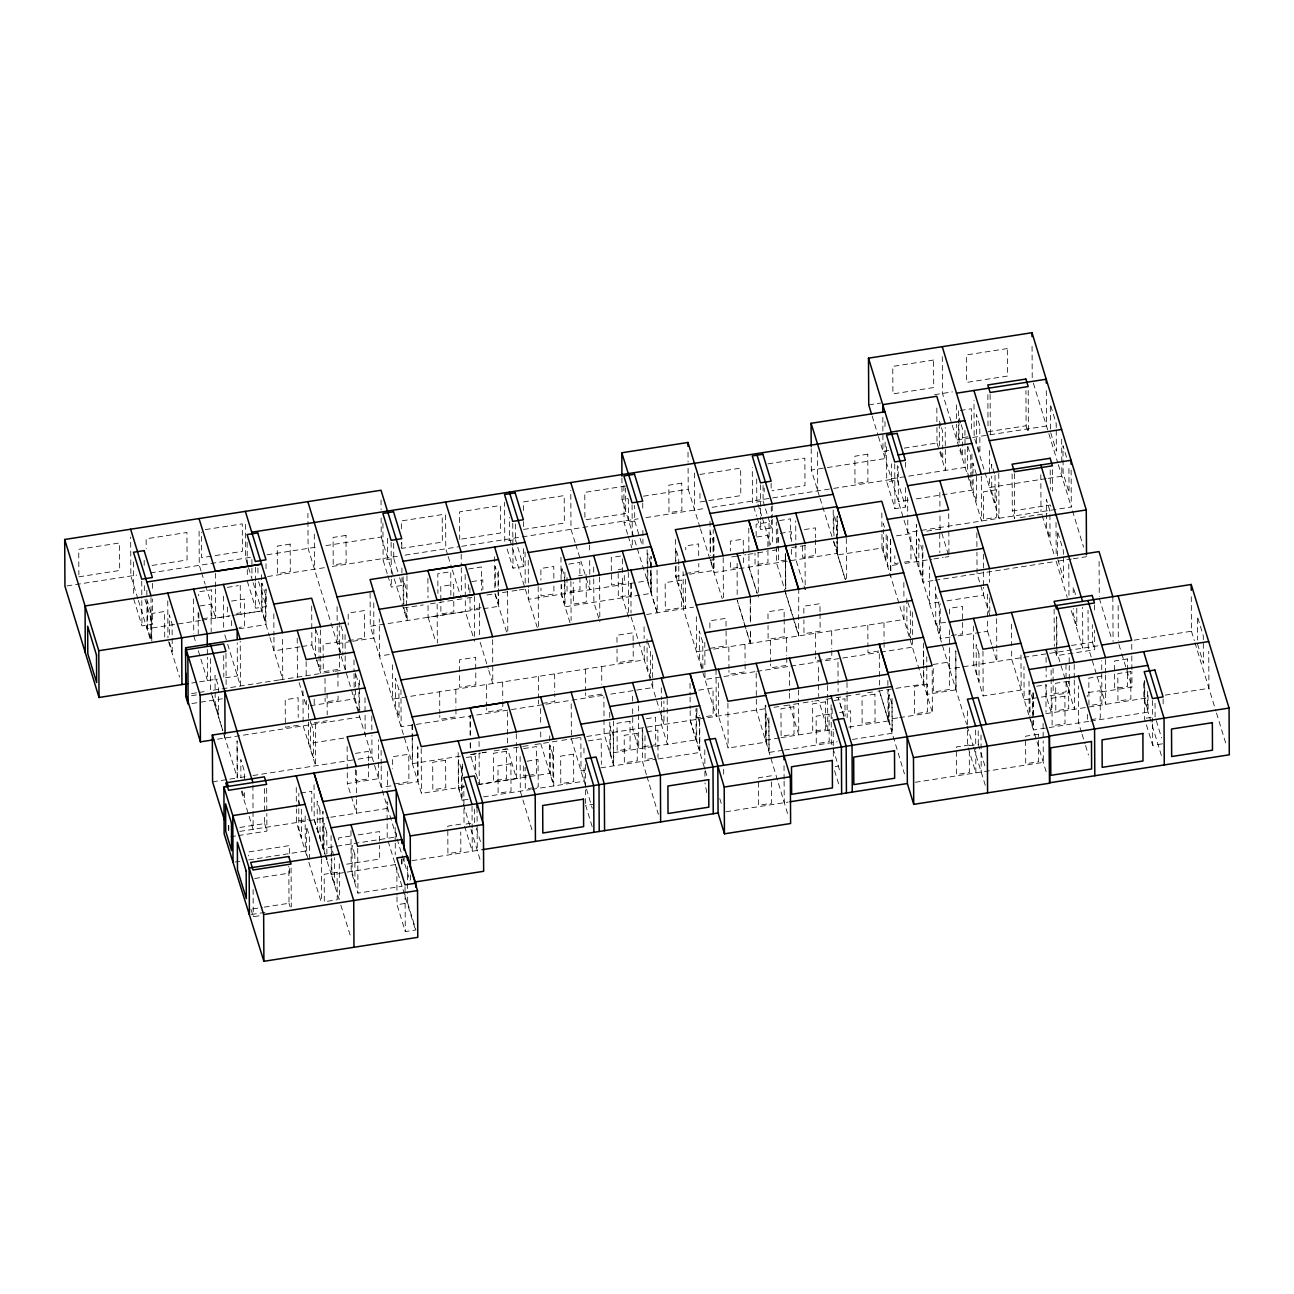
<?xml version="1.0" encoding="UTF-8"?>
<svg xmlns="http://www.w3.org/2000/svg" width="1294" height="1294" viewBox="0 0 1294 1294"><rect width="100%" height="100%" fill="white"/><g stroke="black" fill="none" stroke-linecap="round" stroke-linejoin="round"><path stroke-width="0.75" stroke-dasharray="5 3.75" d="M868.743 404.909L880.696 403.049M934.511 394.67L952.449 391.888M960.326 410.489L971.406 408.758L971.535 432.342M205.342 529.602L242.269 523.86L242.415 551.357L201.605 557.714L201.476 532.174M625.584 486.026L584.775 492.383L584.92 519.881L625.73 513.524L625.6 487.984M699.844 474.461L740.669 468.104L740.799 495.618L699.989 501.975L699.941 490.183M767.94 463.867L804.852 458.125L804.997 485.622L771.968 490.766M988.034 431.727L1026.11 425.791L1025.932 390.739M967.863 436.838L958.628 438.278L958.563 424.529M888.784 450.522L882.993 451.428L882.815 416.361M904.215 448.128L937.018 443.017L936.937 427.424M970.694 437.776L956.735 439.944L956.654 424.367M972.684 437.469L1046.474 425.985L1046.28 387.019M78.869 576.817L119.679 570.476L119.533 542.962L78.724 549.319L78.869 574.859M152.11 565.429L187.08 559.978L186.934 532.481L146.125 538.822L146.19 548.656M66.948 585.923L136.727 575.07M150.411 572.935L251.457 557.213M267.082 554.77L317.984 546.844M325.894 545.615L381.245 537.01L381.132 517.519M657.045 569.942L657.255 612.806L622.042 499.516L627.881 498.611M643.458 496.184L688.214 489.229L688.068 463.899M819.523 496.686L811.322 470.062L825.297 467.878M827.303 467.571L885.177 458.561L885.096 441.028M461.651 539.064L500.519 533.015L500.374 505.517L459.564 511.874L459.71 539.372M523.536 529.44L564.346 523.083L564.2 495.586L523.391 501.926L523.439 511.761M891.388 478.829L965.13 467.344L965.017 447.87M267.615 576.526L324.357 567.694M332.267 566.448L397.323 556.323M405.071 555.126L459.742 546.618M461.732 546.311L638.152 518.845M645.949 517.632L704.308 508.542M712.088 507.329L831.686 488.711M833.676 488.404L891.566 479.395L891.485 463.818M387.229 573.646L383.121 560.189L393.764 558.539L393.667 541.005M515.336 524.021L515.416 539.598L504.757 541.264L504.563 502.298M627.606 534.212L624.08 522.695L634.723 521.029L634.642 505.453M763.039 485.46L763.12 501.037L752.477 502.703L752.283 467.635M905.509 487.563L905.606 507.054L894.963 508.704L886.714 481.805L897.373 480.155L897.292 464.562M227.323 587.379L238.403 585.648M199.955 605.98L211.035 604.266L211.181 631.763M231.513 601.079L244.437 599.057L244.582 626.555L239.05 627.428M908.339 500.099L898.376 501.651L898.198 466.584M916.314 498.869L972.117 490.183L971.907 451.218M1046.231 478.634L989.554 487.466L989.506 475.771M1048.189 478.327L1061.873 476.208L1061.808 464.514M468.46 568.972L481.384 566.966L481.514 590.533M779.506 520.56L790.585 518.829L790.715 542.412M133.719 599.009L141.968 625.908L152.611 624.258L152.482 598.928M247.348 581.329L255.581 608.229L266.224 606.579L266.143 589.045M387.828 575.571L391.354 587.088L401.997 585.438L401.965 577.642M507.119 548.947L513.006 568.163L523.649 566.497L523.552 547.022M757.184 518.069L760.71 529.602L771.37 527.936L771.321 520.156M202.543 618.758L211.779 617.319L211.634 589.821L198.71 591.827L198.726 595.758M236.705 613.437L240.393 612.871L240.247 585.357M200.457 620.457L147.047 628.771L146.837 589.805M201.977 620.214L230.122 615.831M232.095 615.523L261.776 610.914L261.582 573.905M568.762 564.119L579.841 562.405L579.987 589.902L567.063 591.908L566.982 576.202M620.505 556.064L611.269 557.504L611.415 585.017L624.339 582.996L624.29 575.134M756.764 537.01L767.843 535.295L767.989 562.793L755.065 564.799L755 553.023M780.298 533.354L791.378 531.624L791.427 541.442M804.367 529.602L815.446 527.871L815.495 537.706M471.728 581.621L482.808 579.89L482.856 589.724M578.758 575.717L582.446 575.151M618.176 569.586L621.864 569.02M239.067 628.803L265.966 624.614L265.788 589.546M1014.383 473.685L1014.625 518.49L1012.312 510.968L1050.388 505.032L1051.537 508.801M403.275 608.018L423.187 604.929M430.417 603.797L455.051 599.963M457.041 599.656L465.419 598.346M466.988 598.103L475.399 596.793M486.9 594.997L495.343 593.687M502.46 592.587L510.062 591.407M511.955 591.099L517.276 590.274M519.266 589.967L525.251 589.029M710.244 560.237L714.207 559.623M731.628 556.905L735.51 556.307M736.06 556.226L745.991 554.673M747.964 554.366L755.906 553.136M757.896 552.813L766.614 551.47M772.437 550.565L776.368 549.95M791.653 547.572L807.812 545.049M1071.109 470.013L1071.303 507.022L907.822 532.481L907.757 518.845M896.483 535.845L910.83 533.597L910.976 561.111L900.203 562.777M926.763 531.122L939.687 529.117L939.816 552.684M1020.335 517.6L1035.556 515.222M1037.464 514.931L1046.975 513.459M685.869 573.42L698.792 571.414L698.76 563.553M685.383 579.178L685.545 608.39L675.565 576.396L687.518 574.536M689.524 574.229L713.447 570.508L713.22 529.602M481.109 607.679L470.029 609.409L469.965 597.618M737.871 567.484L730.479 568.632L730.431 558.814M785.976 559.995L778.6 561.143L778.454 533.629M464.336 786.703L421.456 793.384L370.278 626.312L498.708 606.32L498.643 592.684M837.008 516.387L837.202 553.395L714.078 572.563L713.9 537.495M881.942 534.373L882.007 548.009L837.671 554.9L837.477 515.95M299.933 646.838L274.021 650.866L273.94 637.23M301.923 646.515L311.886 644.962L311.822 631.326M339.287 641.695L323.128 644.218L323.193 657.967M348.329 640.595L364.487 638.088L364.342 610.574L348.183 613.097L348.248 624.873M350.787 641.581L337.281 643.684L337.2 626.15M352.68 641.29L373.95 637.991M898.408 563.068L894.817 563.618L894.785 555.757M897.34 564.605L887.555 566.125L887.506 532.999M905.056 563.408L931.906 559.218M933.799 558.927L943.261 557.455M945.17 557.164L948.955 556.566M191.755 683.038L197.642 682.132M199.616 681.825L217.441 679.043M225.431 677.797L237.4 675.937L237.223 642.827M389.3 654.505L379.385 656.058L379.288 619.017M646.547 614.472L693.519 607.161M191.577 693.6L197.27 692.711M199.163 692.419L206.749 691.239M278.906 679.997L210.55 690.64L210.372 657.53M279.65 679.884L323.322 673.09M324.551 672.896L333.965 671.44M335.292 671.23L341.487 670.26M191.528 695.703L197.238 694.813M932.974 580.585L923.026 582.122L922.832 545.114M934.964 580.278L1056.227 561.402L1067.243 597.375M1058.12 561.111L1071.367 559.04M1073.26 558.749L1086.523 556.679M191.933 703.532L222.39 698.792M939.234 602.034L929.593 603.538L929.399 566.513M946.949 600.837L983.618 595.127L983.569 587.33M310.366 705.715L354.2 698.889L354.168 693.05M710.002 648.326L726.16 645.803L726.063 628.124M945.736 622.252L935.788 623.789L935.594 586.78M298.267 725.238L285.343 727.26L285.198 699.747L298.121 697.741L298.218 717.394M314.329 722.748L327.253 720.726M217.473 739.197L359.764 717.054M951.462 635.532L962.542 633.801L962.412 606.304L949.472 608.309L949.505 614.197M950.184 637.101L940.334 638.638L940.156 603.57M958.061 635.872L987.581 631.278L987.516 619.6M542.235 703.418L554.803 701.461L554.754 693.6M601.839 694.134L585.681 696.641L585.664 692.727M878.739 651.028L867.967 652.71L867.951 648.779M602.81 695.363L401.14 726.759L400.946 689.734M610.784 694.118L652.726 687.599L652.532 652.532M754.871 671.699L704.987 679.463L704.923 669.71M756.861 671.376L788.79 666.41M790.78 666.103L878.594 652.435M880.583 652.127L912.513 647.146L912.464 637.408M343.751 738.081L308.668 743.532L308.554 722.101M698.647 690.171L713.01 687.939L713.156 715.436L702.383 717.119M355.478 753.383L368.402 751.377L368.45 761.196M933.184 664.485L949.343 661.978L949.489 689.476L933.33 691.999L933.217 668.416M1071.464 645.463L1092.411 642.212L1092.314 624.678M212.572 781.819L235.314 778.276M245.148 776.74L237.223 777.985L237.028 740.961M252.977 775.527L356.141 759.465M358.115 759.157L371.993 757.006L371.879 735.574M1097.943 645.803L949.602 668.885L949.489 647.453M1134.142 640.158L1191.45 631.246L1191.256 594.221M646.337 718.704L655.573 717.28L655.718 744.778L650.17 745.635M1054.901 650.009L1056.632 655.654L1094.708 649.734L1094.611 630.243M700.588 717.394L696.997 717.96L696.948 708.125M470.353 754.677L480.139 753.124M482.112 752.817L486.026 752.202M503.657 749.436L507.572 748.822L516.516 778.584L479.298 784.439L470.337 754.612L480.317 753.059M460.357 756.165L412.333 763.638L412.204 738.324M482.322 752.752L486.318 752.121M494.292 750.876L500.293 749.954M502.282 749.647L506.277 749.016M513.427 747.9L522.258 746.525M523.197 746.379L528.243 745.603M534.923 744.568L559.914 740.669M561.822 740.378L574.164 738.453M575.232 738.292L580.149 737.515M586.78 736.496L766.161 708.562M773.958 707.349L782.126 706.087M783.727 705.828L792.106 704.534M793.465 704.308L802.086 702.982M803.186 702.804L812.891 701.283M814.832 700.992L818.714 700.377L827.788 730.366L827.626 699.197M826.025 699.245L834.015 698M836.005 697.692L844.06 696.447M845.985 696.14L853.959 694.894M855.852 694.603L859.944 693.972M867.643 692.775L875.52 691.546M877.914 691.174L893.879 688.683M895.869 688.376L923.803 684.025L923.722 666.491M466.196 757.508L475.416 756.084L475.513 773.763M523.585 748.579L536.509 746.573L536.654 774.071L529.262 775.219M833.886 700.523L844.966 698.792L845.063 716.472M588.285 740.896L601.209 738.89L601.354 764.431M646.79 731.789L657.87 730.075L658.015 757.572M356.465 799.579L356.529 813.214L347.326 783.566L378.641 778.681L378.43 739.731M955.926 689.848L955.797 650.882L956.023 689.831L926.844 694.377L926.763 655.395M300.661 793.012L311.741 791.297L311.854 814.864M526.981 761.212L538.061 759.481L538.207 786.978L525.283 789L525.17 767.391M839.563 712.557L850.643 710.827L850.74 728.506M394.557 783.954L408.92 781.705L408.775 754.208L392.616 756.731L392.68 768.507M390.95 785.879L381.309 787.383L381.196 765.951M398.617 784.698L417.962 781.673L417.784 746.622L417.865 781.689M648.326 745.926L642.778 746.784L642.681 727.147M1036.64 686.241L1045.876 684.801L1046.021 712.298M1101.744 676.099L1088.82 678.105L1088.966 705.618L1101.89 703.596L1101.695 660.652M653.017 746.573L609.943 753.27L609.781 722.101M654.974 746.266L696.123 739.861L695.962 708.691M973.541 626.167L973.751 665.132L983.181 695.946L1021.16 690.042L1020.966 654.974M527.418 775.51L523.73 776.077L523.666 764.301M897.696 717.895L888.056 719.399L887.91 690.187M899.621 717.604L932.392 712.509L932.165 667.688M478.262 784.536L549.885 773.391L549.691 734.426M779.295 737.92L765.401 740.087L765.207 705.02M781.107 737.645L833.627 729.46M848.799 727.099L888.525 720.92L888.363 689.751M652.483 758.43L645.091 759.578L644.946 732.081M584.985 770.318L581.022 770.933L580.86 737.823M600.837 767.843L656.284 759.222M658.274 758.915L699.86 752.429L699.666 715.42M718.316 682.86L718.493 715.986L728.134 748.029L766.016 742.141L765.822 705.117M1101.857 691.821L1131.975 687.146L1131.894 671.554M239.859 827.448L264.607 823.582L264.558 813.845M298.946 820.8L308.182 819.377M239.778 831.395L328.692 817.549M330.682 817.242L387.731 808.362L387.699 802.523M468.121 799.271L462.136 800.21L461.942 763.185M483.471 796.878L530.281 789.599M531.834 789.356L584.128 781.22L584.047 765.627M783.016 750.261L769.105 752.412L768.927 717.361M784.665 750.002L837.202 741.818M852.52 739.44L892.229 733.261L892.035 696.237M230.736 836.749L236.446 835.859M238.355 835.552L266.904 831.12L266.823 813.586M1045.795 713.706L1149.379 697.579M1165.263 695.121L1208.936 688.311L1208.742 651.303M1091.052 719.642L1100.288 718.202L1100.143 690.705L1087.219 692.711L1087.235 696.641M350.383 836.086L338.721 837.897L338.737 841.828M358.163 834.873L379.53 831.557L379.595 843.332M1088.772 721.373L1033.388 729.994L1033.34 720.257M1090.535 721.098L1148.101 712.137L1148.004 692.662M460.696 824.149L447.773 826.154L447.918 853.652L460.842 851.646L460.745 831.993M771.402 775.785L758.478 777.791L758.624 805.289L771.548 803.283L771.418 779.716M969.238 744.988L956.315 746.994L956.46 774.491L969.384 772.486L969.287 752.849M592.151 826.543L585.681 805.402L592.765 804.302M835.164 766.582L838.706 766.016M969.416 745.684L978.28 744.293L978.199 728.716M1146.225 718.154L1155.105 716.779L1155.024 701.186M234.99 862.047L240.846 861.125M248.674 859.912L305.335 851.096L305.141 814.088M254.627 878.513L289.613 873.078L289.581 867.19M346.646 864.198L379.676 859.054L379.611 845.306M412.026 860.623L482.921 849.592M725.853 811.775L788.111 802.086M915.327 782.272L1043.304 762.36L1043.19 740.928M1144.252 681.42L1144.446 718.429L1152.695 745.328L1163.338 743.678M395.382 864.586L331.28 874.55L331.199 858.973M252.848 908.889L262.358 907.418M264.267 907.126L289.015 903.261L288.821 866.252M350.981 830.554L351.192 871.46L357.953 893.135L402.078 886.261M251.359 914.502L267.017 912.06M250.939 909.197L253.236 916.718L260.854 915.537M407.691 903.05L415.924 929.949L405.281 931.615L397.032 904.716L407.691 903.05L407.642 895.27M205.73 586.053L215.726 618.079L229.151 615.993M236.834 614.796L261.776 610.93M428.023 605.56L428.104 617.319L465.355 611.512L474.623 641.226M820.056 498.416L832.98 539.841M833.368 541.07L845.354 579.55M757.993 504.239L761.6 515.821M762.215 517.746L770.642 544.774M748.983 567.128L757.152 593.331L748.983 567.128L748.919 555.433M688.214 489.229L700.005 527.434M700.475 528.955L722.246 598.75M575.118 542.526L570.994 529.295L570.783 490.329M575.701 544.402L589.854 589.74L589.789 580.003M570.023 622.673L561.159 594.205L561.095 584.467M537.253 627.525L509.593 538.854L509.496 517.422M447.595 554.576L445.783 548.785L445.589 511.777M448.193 556.501L451.8 568.082M452.399 570.023L460.826 597.035M428.088 617.254L435.641 641.452M381.245 537.01L407.189 620.57L407.125 608.876M394.799 862.71L387.213 838.35L387.019 801.342M395.285 864.586L415.423 929.771M311.886 644.962L316.043 658.274M316.642 660.183L320.783 673.478L320.556 628.674M303.168 725.853L315.607 765.773L315.38 720.968M314.054 784.746L314.216 819.814L340.241 903.261M340.84 905.169L351.062 937.972M306.662 855.35L296.439 822.58L296.375 808.944M308.845 862.338L321.705 903.552M201.023 570.977L199.26 565.332L199.066 528.324M201.621 572.87L205.148 584.176M168.56 641.727L179.607 677.118M837.202 553.395L845.338 579.599M314.232 819.798L323.096 848.33L396.465 836.911L396.449 833.012M241.347 791.297L253.139 829.308L252.896 784.504M657.255 612.806L651.254 593.348L651.076 569.975L651.254 593.348L565.057 606.757L564.88 571.689M628.544 617.27L622.527 597.812L622.414 574.439M1197.516 643.959L1203.42 663.224L1203.307 641.614M1191.45 631.246L1194.362 640.756M1194.944 642.649L1215.923 711.118M1216.489 713.01L1225.806 743.403M1156.27 720.612L1161.575 737.904M1161.381 755.502L1143.896 698.437L1143.815 680.903M1066.531 457.283L1062.989 445.718L1063.134 473.232L1069.038 492.496L1068.893 464.983M1118.906 644.477L1121.186 651.901M1121.752 653.745L1131.975 687.146M1033.372 383.186L1048.253 431.775M1048.852 433.7L1057.716 462.686M1058.314 464.611L1071.303 507.022M1072.483 510.839L1083.596 547.136M1099.285 598.346L1111.934 639.673M1026.11 425.791L1027.84 431.436M1092.411 642.212L1094.708 649.734M1075.524 594.561L1073.195 586.942L1073.244 594.803M1042.188 515.562L1054.464 555.676M1071.286 610.574L1082.803 648.148L1082.577 607.242M1081.509 732.372L1078.63 722.958L1078.436 685.933M1082.091 734.264L1084.987 743.694M1085.553 745.57L1088.448 755M994.439 473.539L991.625 464.32L991.641 468.25M960.649 422.863L958.951 417.331L959.08 442.872M961.216 424.707L962.332 428.379L962.429 446.058M967.912 446.559L970.726 455.779L970.84 477.389M976.404 474.316L973.023 463.252L973.072 473.086M960.229 448.517L962.477 455.892L962.445 448.031M969.174 477.745L967.491 472.229L967.346 444.715M969.74 479.589L970.872 483.277L970.856 479.346M940.932 425.92L939.25 420.404L939.379 445.945M941.498 427.764L942.63 431.452L942.728 449.131M1030.639 719.658L1032.871 726.969L1032.725 699.456L1029.927 690.333L1030.073 715.873M1028.73 714.773L1011.714 659.212L1011.649 647.534M1029.312 716.682L1046.781 773.715M940.512 451.59L942.776 458.949L942.728 451.105M937.018 443.017L939.266 450.328M939.816 452.156L945.413 470.418L945.186 427.554M989.829 615.378L977.051 573.727L976.954 552.295M987.581 631.278L991.641 644.509M992.207 646.402L996.849 661.525L996.784 649.847M948.405 554.754L940.042 527.467L939.962 513.815M935.756 594.156L939.266 605.576L939.395 633.073L935.902 621.654M897.373 480.155L905.606 507.054M978.28 744.293L985.349 767.358M872.172 416.07L877.866 434.687M878.432 436.547L966.569 724.268M967.152 726.144L973.007 745.279M973.589 747.172L985.268 785.28M968.219 747.867L975.87 772.858L975.757 751.426M907.967 602.47L910.297 610.072L910.442 637.586L906.948 626.167L906.803 598.653M884.449 527.159L883.333 523.52L883.349 527.451M882.007 548.009L932.392 712.509M833.999 541.814L836.797 550.953L836.749 541.135M763.12 501.037L764.883 506.811M765.482 508.736L771.37 527.936M798.899 635.855L776.481 562.841L776.271 521.935M785.458 592.846L798.641 635.904L798.754 589.093M753.658 506.536L756.602 516.144M834.565 770.69L839.272 786.056M789.583 704.923L798.77 734.895L798.608 703.726M710.422 559.477L713.22 568.6L713.075 541.102L710.277 531.963L710.406 555.547M756.181 673.074L756.375 710.082L787.706 814.055M634.723 521.029L639.446 536.395M640.029 538.32L642.374 546.003M719.771 798.624L721.534 804.399M628.205 536.137L631.731 547.669M706.767 792.607L704.971 782.935M648.181 642.908L650.51 650.51L650.656 678.024L647.162 666.604L647.016 639.107M631.068 616.882L659.309 709.096M659.891 711.021L664.016 724.462L663.887 701.089M598.75 618.192L593.865 602.276L593.736 578.903M515.416 539.598L517.179 545.372M517.762 547.281L523.649 566.497M495.343 593.995L498.141 603.117L497.996 575.62L495.214 566.481L495.327 588.091M494.874 593.768L506.682 632.345M540.779 743.646L553.735 785.943L553.508 743.079M480.171 642.325L488.194 668.529M488.76 670.405L492.788 683.507L492.642 638.686M393.764 558.539L399.053 575.83M399.652 577.755L401.997 585.438M476.451 828.451L480.559 841.893M403.825 608.229L406.623 617.367L406.575 607.549M458.173 752.574L458.367 787.642L480.155 859.944M464.611 826.268L472.261 851.242L472.148 829.81M340.985 625.892L342.732 631.601L342.861 655.185M355.947 674.756L358.875 684.283L358.907 690.171M339.384 647.696L341.713 655.298M359.02 711.781L355.51 700.361L355.462 688.57M396.514 837.024L308.101 548.397L307.907 513.33M397.096 838.933L409.923 880.793M316.027 630.081L318.939 639.608L319.084 667.106L316.755 659.487M299.108 682.601L306.371 706.33L306.338 700.491M311.094 723.055L313.326 730.35L313.471 757.863L310.673 748.725L310.528 721.227M258.574 581.588L266.224 606.579M252.54 580.763L245.601 558.118L245.407 521.11M253.123 582.64L269.443 635.952M269.961 637.618L282.755 679.399L282.529 636.551M333.965 855.884L331.717 848.573L331.862 876.087L334.661 885.209L334.515 857.712M298.655 800.873L301.437 810.012L301.583 837.509L298.785 828.386L298.817 793.303M308.376 859.669L306.694 854.186L306.549 826.688L309.347 835.811L309.476 859.394M224.832 634.917L227.162 642.536M227.679 644.25L240.474 685.982L240.231 641.177M264.607 823.582L266.904 831.12M289.015 903.261L290.163 907.029M242.124 790.877L244.453 798.479L244.404 790.634M193.76 635.855L196.041 643.312M198.322 650.769L207.477 680.595L207.347 657.223M225.059 738.017L223.312 732.323L237.32 777.969L237.125 740.944M169.433 642.39L172.231 651.529L172.086 624.015L169.288 614.893L169.401 636.502M144.96 599.284L152.611 624.258M137.86 598.766L130.872 575.976L130.662 537.01M138.377 600.481L151.236 642.471M888.525 720.92L879.451 690.931L904.441 773.861M690.171 710.649L690.22 720.386L696.123 739.861M839.45 769.801L831.314 742.74L831.104 703.774M690.22 720.386L707.818 778.923M646.402 774.621L642.422 761.373L642.245 728.263M646.968 776.513L658.355 814.363M571.382 738.89L592.264 808.281M531.931 829.81L520.301 791.152L520.107 754.127M1203.307 639.64L1203.274 635.71L1197.387 616.445L1197.5 640.029M1163.112 698.873L1163.144 706.653M1152.453 700.523L1152.566 721.955M1152.582 723.896L1152.695 745.328M1147.487 691.433L1147.584 709.112L1144.786 699.973L1144.689 680.337M1131.749 644.283L1131.813 654.02M1131.813 655.977L1131.894 669.613M1118.145 605.608L1118.339 640.676M1112.84 596.68L1113.083 641.484M1105.464 659.584L1105.545 673.22M1105.545 675.161L1105.707 704.389L1088.222 647.307L1088.028 610.299M1099.091 561.337L1099.269 596.405M1094.481 604.929L1094.498 610.768M1087.332 714.32L1087.364 720.208M1076.754 608.18L1076.834 625.859L1073.341 614.44L1073.308 608.552M1074.198 664.453L1074.263 678.088M1074.279 680.029L1074.424 709.258L1056.955 652.176L1056.761 617.109M1068.779 564.103L1068.957 597.213M1069.184 657.676L1069.216 663.515M1069.232 665.472L1069.297 679.107M1069.313 681.048L1069.378 692.743L1024.136 699.779L1023.958 666.669M1065.981 664.323L1066.127 691.821L1053.203 693.843L1053.057 668.302M1063.361 554.382L1063.328 550.468L1057.441 531.203L1057.57 558.701L1063.474 577.965L1063.361 556.355M1061.678 439.2L1061.792 462.573M1056.227 427.538L1056.211 423.607L1050.307 404.343L1050.453 431.84L1056.357 451.105L1056.244 429.495M1056.017 522.436L1056.195 555.547M1056.438 616.688L1056.632 655.654M1054.125 609.167L1054.319 646.191M1052.459 469.706L1052.572 491.138M1050.21 469.965L1050.307 489.456M1051.1 669.985L1051.326 712.848L1046.264 696.334L1046.215 684.639M1046.07 657.368L1046.167 676.859M1043.093 723.395L1043.174 738.987M1040.813 474.72L1041.007 511.745M1032.062 346.339L1032.224 379.465M1033.194 692.986L1033.324 718.299M1032.984 692.694L1033.097 714.304M1028.196 390.464L1028.406 431.371M1029.005 681.226L1029.183 714.353M1012.118 473.944L1012.312 510.968M1011.52 624.145L1011.633 645.577M998.758 473.475L999 518.279L974.172 437.226L973.978 400.218M996.623 618.678L996.768 647.89M995.005 475.383L995.151 502.881L991.77 491.833L991.689 476.111M990.104 394.444L990.331 435.35M989.36 450.441L989.489 473.83M989.586 570.573L989.651 582.268M989.732 597.86L989.813 613.437M987.856 394.702L988.018 425.872M987.387 594.269L987.516 617.642M983.408 554.22L983.489 569.797M983.489 571.754L983.569 585.389M982.955 651.141L983.181 695.946M981.321 476.192L981.564 520.997L942.485 393.425L942.291 356.416M981.014 735.008L981.208 772.017M976.841 532.804L976.938 550.338M976.42 476.273L976.549 501.813L973.169 490.766L973.088 475.044M975.644 729.994L975.757 749.469M967.459 710.891L967.54 728.425M967.556 730.366L967.637 745.959M964.936 430.336L965.017 445.912M958.482 410.78L958.547 422.556M956.541 404.876L956.638 422.41M948.728 513.718L948.939 554.625M949.408 629.919L949.489 645.512M939.848 492.399L939.962 511.874M936.84 407.95L936.937 425.483M923.641 650.914L923.706 664.55M923.463 643.134L923.592 668.464M923.609 670.405L923.69 684.041M912.335 612.078L912.448 635.467M907.644 497.414L907.741 516.888M905.379 462.233L905.412 468.088M903.843 582.478L903.924 598.071M903.972 605.851L904.037 619.486L696.512 651.804L696.318 614.779M894.72 463.899L894.963 508.704M890.66 539.42L890.822 572.546M890.531 539.452L890.725 576.461M887.862 680.434L887.894 688.23M886.536 446.737L886.714 481.805M886.147 534.616L886.277 560.156L883.479 551.018L883.365 529.408M884.983 421.553L885.031 429.333M883.98 622.689L884.077 640.368M884.077 642.342L884.125 650.203M881.829 512.942L881.926 532.416M879.305 653.907L879.435 688.99M867.821 625.212L867.934 646.822M846.308 538.53L846.47 579.453M847.004 682.536L847.052 694.231M847.069 696.172L847.182 717.604M837.978 662.285L838.124 691.514M836.733 539.161L836.652 523.439L833.854 514.316L833.967 535.926M833.19 509.901L833.336 535.231M833.207 731.789L833.304 749.323M833.304 751.264L833.352 759.06M831.67 630.841L831.767 648.52M831.767 650.478L831.816 658.339L815.657 660.846L815.641 656.915M832.091 708.659L832.139 718.493M827.562 685.561L827.626 697.256M820.024 611.528L819.992 603.667L803.833 606.19L803.897 617.982M820.04 613.502L820.137 631.181L803.978 633.688L803.897 619.939M817.501 451.929L817.711 490.895M818.552 667.267L818.698 696.495M815.511 539.663L815.592 555.385L802.668 557.39L802.603 545.599M815.511 633.348L815.624 654.958M811.209 448.63L811.322 470.062M804.981 544.968L805.208 589.773L795.923 559.817L795.713 520.851M798.527 690.074L798.592 701.769M791.475 549.303L791.507 557.164M789.405 671.796L789.518 691.287M789.518 693.228L789.566 701.024M786.623 637.845L786.72 655.524M786.736 657.498L786.768 665.342L770.609 667.866L770.593 663.935M784.164 617.109L784.132 609.264L767.973 611.771L768.038 623.562M784.18 619.082L784.277 636.761L768.118 639.268L768.038 625.52M784.035 765.676L784.099 779.312M784.115 781.252L784.229 802.684M777.71 528.696L777.807 548.349M772.211 505.744L772.275 517.438M772.275 519.395L772.405 544.709M771.127 483.131L771.175 490.927M771.256 506.52L771.321 518.198M770.464 640.368L770.577 661.978M769.137 545.761L769.024 522.194L756.1 524.199L756.149 535.991M764.172 488.048L764.188 491.979M760.484 484.797L760.597 506.229M760.597 508.17L760.662 519.864M760.678 521.806L760.71 529.602M758.09 552.263L758.333 597.068M756.683 478.942L756.796 500.374M748.789 528.162L748.902 553.492M745.004 644.331L745.085 662.01M745.101 663.968L745.15 671.829L728.991 674.336L728.975 670.421M743.387 562.696L743.257 539.113L730.334 541.135L730.382 550.953M728.846 646.838L728.959 668.448M727.907 703.224L728.134 748.029M726.047 626.167L726.015 618.306L709.856 620.813L709.921 632.604M723.184 557.698L723.395 598.604M723.653 769.218L723.702 777.015M716.035 669.58L716.278 716.326L683.313 608.746L683.119 571.722M710.034 521.272L710.212 554.398M704.793 642.439L704.923 667.769M704.793 749.824L704.906 769.299M704.906 771.256L704.955 780.994M698.711 555.692L698.663 543.901L685.723 545.922L685.755 549.853M694.393 473.038L694.587 510.062M690.025 683.378L690.09 695.056M690.09 697.013L690.155 708.691M688.02 452.204L688.068 461.942M678.768 564.265L678.735 558.361L675.937 549.238L676.002 561.014M678.784 566.222L678.881 585.875L676.083 576.736L676.018 562.987M675.371 539.388L675.5 564.718M675.517 566.659L675.565 576.396M667.17 699.52L667.413 744.325L661.493 724.85L661.444 715.113M661.299 687.842L661.363 699.536M661.38 701.477L661.444 713.172M647.113 549.626L647.275 580.796L528.453 599.3L528.405 589.563M644.072 626.814L644.137 638.508M644.169 646.288L644.25 659.924L392.664 699.1L392.47 662.075M642.73 503.123L642.778 510.92M642.875 530.394L642.972 547.928M638.524 705.942L638.751 748.789L632.782 729.331L632.653 705.958M633.138 640.627L633.106 632.766L616.947 635.273L617.012 647.065M633.154 642.584L633.251 660.263L617.092 662.787L617.012 649.038M632.087 504.773L632.313 547.637M632.604 696.204L632.653 704.001M631.181 583.287L631.246 595.078L618.306 597.084L618.192 573.517M630.89 583.756L631.035 612.984M628.318 498.934L628.431 520.35M628.302 572.466L628.528 613.372M623.886 485.671L624.08 522.695M621.929 478.084L622.042 499.516M622.333 558.846L622.398 572.482M613.485 721.033L613.728 765.838L604.088 733.795L603.894 696.787M609.733 712.363L609.765 720.16M601.694 666.636L601.775 684.316M599.591 576.93L599.834 621.735M593.687 567.209L593.736 576.946M589.611 544.936L589.66 552.732M589.692 560.528L589.789 578.062M586.133 574.568L586.279 602.082L573.355 604.088L573.242 582.478M585.535 669.144L585.648 690.753M585.454 764.495L585.584 787.884M585.584 789.825L585.681 805.402M583.95 748.094L583.982 755.89M570.897 581.394L571.107 620.36M571.204 703.823L571.366 734.992M564.427 582.057L564.394 576.17L561.596 567.031L561.645 576.849M564.427 584.031L564.54 603.667L561.742 594.544L561.677 584.71M560.965 557.196L561.095 582.526M554.657 673.948L554.738 691.627M553.848 578.24L553.783 566.448L540.86 568.47L540.924 580.262M553.897 586.101L553.929 593.962L541.005 595.968L540.973 588.107M540.601 708.578L540.682 724.171M540.714 731.967L540.763 739.747M538.191 586.489L538.417 627.396M538.498 676.471L538.611 698.081M538.611 700.038L538.644 703.968M528.243 560.334L528.389 587.605M525.057 552.02L525.218 583.19M523.488 521.579L523.439 527.548M516.29 733.779L516.355 745.457M516.355 747.414L516.516 778.584M512.764 523.358L513.006 568.163M507.588 591.261L507.798 632.168M507.377 711.797L507.555 744.923M502.67 682.051L502.768 699.731M502.784 701.688L502.816 709.549L486.657 712.056L486.641 708.125M498.53 571.252L498.627 590.743M494.68 556.743L494.842 587.913M486.512 684.558L486.625 706.168M479.055 741.527L479.136 751.313M479.12 753.205L479.298 784.439M477.033 807.602L477.114 823.194M477.13 825.135L477.26 850.465M474.38 596.421L474.591 637.327M474.607 809.057L474.672 822.693L464.028 824.343L463.818 785.377M472.035 806.437L472.148 827.869M469.916 587.799L469.965 595.661M470.288 742.982L470.32 748.822M470.272 742.918L470.304 748.773M468.541 584.694L468.59 592.539M465.161 574.504L465.355 611.512M462.524 763.978L462.589 775.769M461.198 554.155L461.262 565.85M461.279 567.791L461.408 593.121M459.58 671.57L459.516 659.778L475.674 657.271L475.82 684.769L459.661 687.292L459.58 673.543M455.828 689.33L455.909 707.025M455.925 708.983L455.973 716.844L439.814 719.351L439.798 715.42M450.862 595.305L450.733 571.738L437.809 573.743L437.922 593.396M440.833 600.19L440.769 586.441L453.693 584.435L453.838 611.933L440.898 613.938L440.85 602.163M439.669 691.853L439.782 713.463M437.129 604.12L437.34 643.069M427.893 578.289L428.007 597.828M421.213 748.579L421.456 793.384M412.236 724.672L412.268 732.453M412.285 734.41L412.43 763.622M412.139 724.672L412.204 736.367M410.457 874.89L410.489 880.745M406.947 575.765L407.076 601.079M406.559 605.576L406.478 589.87L403.679 580.731L403.809 604.298M407.497 866.042L407.626 893.313M405.038 886.811L405.071 892.65M405.087 894.607L405.281 931.615M403.113 576.849L403.259 604.12M404.1 857.954L404.116 861.853M401.787 542.574L401.803 548.43M401.916 567.904L401.949 575.701M401.447 528.777L401.399 520.916L442.208 514.575L442.354 542.073L401.544 548.43L401.512 542.526M401.933 858.99L401.965 864.829M401.738 859.022L401.771 864.861M396.837 867.708L396.983 894.979M396.999 896.92L397.032 904.716M395.188 827.562L395.171 841.213M395.268 843.154L395.236 854.849M391.111 542.283L391.306 577.35M391.306 579.308L391.354 587.088M387.521 538.353L387.618 557.843M387.537 771.353L387.634 788.887M382.927 523.18L383.121 560.189M381.051 499.985L381.099 509.723M381.115 750.374L381.18 764.01M373.772 602.923L373.853 638.007M371.782 716.083L371.879 733.617M370.1 593.202L370.278 626.312M368.45 763.169L368.531 778.875L355.607 780.897L355.559 769.105M364.989 697.725L365.183 734.733M359.57 680.029L359.732 713.156M358.907 692.128L359.004 709.808M357.726 848.314L357.953 893.135M356.303 770.367L356.448 797.638M355.365 672.864L355.446 686.613M353.99 659.924L354.055 671.618M354.055 673.559L354.152 691.093M347.132 746.541L347.326 783.566M345.061 634.61L345.158 654.085M345.175 656.042L345.239 669.677M339.254 622.155L339.335 651.529M339.351 653.486L339.432 669.208L323.274 671.715L323.209 659.94M339.271 863.777L339.465 898.845M337.912 672.524L337.993 688.23M338.041 696.091L338.058 700.022L325.134 702.027L325.118 698.113M337.087 606.676L337.184 624.209M331.086 835.601L331.199 857.016M327.107 693.228L327.22 714.838M325.004 678.46L325.101 696.14M321.462 858.747L321.688 901.611M315.445 628.188L315.59 655.686M314.296 534.163L314.474 569.231M314.199 699.164L314.248 707.025M311.692 606.013L311.805 629.385M308.473 704.567L308.554 720.16M306.144 661.525L306.209 675.161M302.974 690.786L303.136 721.955M297.216 638.152L297.426 677.118M296.261 787.512L296.358 806.987M291.085 867.934L291.296 906.9M289.5 853.425L289.468 845.58L248.658 851.921L248.674 855.852M273.827 613.857L273.924 635.273M266.014 563.715L266.046 569.554M266.677 788.256L266.807 811.629M264.413 788.531L264.542 811.904M257.927 567.985L257.975 575.781M255.371 567.322L255.436 580.957M255.452 582.898L255.581 608.229M251.877 559.477L251.974 577.011M253.106 889.447L253.236 916.718M247.138 542.364L247.267 567.694M247.283 569.635L247.316 577.431M244.356 778.842L244.307 770.981L240.813 759.562L240.91 777.241M231.626 620.716L231.658 628.577M228.779 825.346L228.812 831.201M227.42 607.015L227.469 614.876M228.44 825.362L228.472 831.201M225.965 653.389L226.127 684.558M223.506 596.13L223.684 629.24M223.7 655.605L223.813 677.037M218.573 692.743L218.54 686.855L215.047 675.436L215.192 702.933L218.686 714.353L218.573 694.716M215.483 573.274L215.548 586.91M215.564 588.867L215.726 618.079M207.315 649.426L207.331 655.265M198.823 613.437L198.855 619.325M198.144 612.159L198.257 633.769M193.566 598.831L193.744 633.898M167.767 600.901L167.961 637.91M164.726 637.02L164.597 611.496L151.673 613.502L151.802 640.999M152.401 583.351L152.433 591.148M151.01 597.666L151.236 640.53M144.184 560.351L144.2 566.19M144.313 585.664L144.346 593.461M141.725 581.103L141.822 598.637M141.822 600.594L141.968 625.908M133.525 562L133.703 595.127M785.329 553.864L785.442 588.948M737.127 563.327L737.176 594.512M479.476 603.425L479.589 636.551M933.572 360.039L892.763 366.396L892.909 393.894L933.718 387.553L933.572 360.039M1007.314 348.571L966.505 354.928L966.65 382.426L1007.46 376.069L1007.314 348.571M290.163 544.111L277.24 546.117L277.385 573.63L290.309 571.608L290.163 544.111M345.999 535.409L333.076 537.431L333.221 564.928L346.145 562.922L345.999 535.409M681.76 483.147L668.836 485.169L668.982 512.667L681.906 510.661L681.76 483.147M867.773 454.194L854.849 456.216L854.994 483.713L867.918 481.708L867.773 454.194M996.299 489.795L983.375 491.817L983.521 519.315L996.445 517.309L996.299 489.795M681.323 580.149L665.165 582.672L665.31 610.17L681.469 607.662L681.323 580.149M629.968 721.259L617.044 723.265L617.189 750.779L630.113 748.757L629.968 721.259M927.394 684.38L914.47 686.386L914.599 713.9L927.523 711.878L927.394 684.38M445.621 760.274L432.697 762.295L432.843 789.793L445.767 787.787L445.621 760.274M506.342 751.28L493.418 753.286L493.564 780.8L506.488 778.778L506.342 751.28M793.885 706.75L780.961 708.756L781.107 736.254L794.031 734.248L793.885 706.75M825.54 701.817L812.616 703.839L812.745 731.336L825.685 729.315L825.54 701.817M874.938 694.134L862.014 696.14L862.16 723.637L875.084 721.631L874.938 694.134M637.117 733.294L624.193 735.316L624.339 762.813L637.263 760.807L637.117 733.294M1127.462 658.937L1114.538 660.959L1114.684 688.457L1127.608 686.451L1127.462 658.937M510.887 763.719L497.964 765.724L498.109 793.222L511.033 791.216L510.887 763.719M829.05 714.191L816.126 716.197L816.271 743.71L829.195 741.688L829.05 714.191M573.582 754.127L560.658 756.133L560.803 783.646L573.727 781.625L573.582 754.127M1068.585 681.259L1055.661 683.281L1055.807 710.778L1068.731 708.756L1068.585 681.259M1130.746 671.586L1117.822 673.592L1117.967 701.105L1130.891 699.083L1130.746 671.586M1064.897 696.188L1051.973 698.194L1052.119 725.708L1065.043 723.686L1064.897 696.188M1038.516 734.199L1025.592 736.205L1025.738 763.719L1038.661 761.697L1038.516 734.199M337.087 872.253L324.163 874.275L324.309 901.772L337.233 899.767L337.087 872.253M1049.887 510.871L1046.393 499.452L1046.539 526.949L1050.032 538.369L1049.887 510.871M979.784 425.677L976.388 414.614L976.533 442.127L979.93 453.175L979.784 425.677M978.96 653.745L976.161 644.622L976.307 672.12L979.105 681.259L978.96 653.745M922.25 550.047L918.756 538.627L918.902 566.125L922.396 577.545L922.25 550.047M891.954 703.758L889.156 694.635L889.301 722.133L892.1 731.272L891.954 703.758M750.423 643.409L737.24 600.351L750.374 643.409L750.342 629.774L750.423 643.409M768.83 722.925L766.032 713.803L766.177 741.3L768.976 750.439L768.83 722.925M702.771 642.374L699.278 630.971L699.423 658.468L702.917 669.888L702.771 642.374M650.526 562.761L647.728 553.622L647.873 581.135L650.672 590.258L650.526 562.761M699.391 722.295L696.593 713.156L696.738 740.669L699.536 749.792L699.391 722.295M613.259 735.704L610.461 726.565L610.606 754.062L613.405 763.201L613.259 735.704M552.845 754.645L550.047 745.522L550.193 773.019L552.991 782.142L552.845 754.645M461.311 768.895L458.513 759.756L458.658 787.27L461.457 796.392L461.311 768.895M398.924 689.67L395.43 678.266L395.576 705.764L399.07 717.183L398.924 689.67M354.831 854.541L352.033 845.419L352.178 872.916L354.977 882.055L354.831 854.541M265.432 594.464L261.938 583.06L262.084 610.558L265.577 621.977L265.432 594.464M319.958 810.173L317.159 801.035L317.305 828.532L320.103 837.671L319.958 810.173M326.767 832.398L323.969 823.275L324.115 850.773L326.913 859.912L326.767 832.398M222.746 730.431L211.132 692.533L222.73 730.431M150.848 612.305L147.354 600.885L147.5 628.399L150.994 639.802L150.848 612.305M843.834 716.1L838.172 697.353L843.834 716.1M916.734 561.58L916.54 524.571L916.637 561.596M785.749 588.899L785.555 553.832L785.701 588.899M651.108 568.017L651.06 556.323L651.06 568.017M470.24 735.186L470.143 715.711L470.223 735.138M323.112 848.33L322.918 811.306L323.096 848.33M750.358 621.961L750.277 596.631L750.31 621.977"/><path stroke-width="1.5" d="M871.59 414.209L868.743 404.909L868.5 358.163L1031.981 332.704L1086.264 509.933L1086.507 554.738M956.492 393.198L1046.231 379.223L1046.248 383.121M187.824 683.653L99.023 697.482L64.943 586.231L64.7 539.485L381.002 490.248L406.947 573.808M621.929 476.143L621.799 452.771L687.955 442.467L723.184 555.741M811.209 446.673L811.079 423.3L884.934 411.799M891.145 432.067L964.887 420.599M251.748 532.206L891.323 432.649M898.133 454.906L971.875 443.421M989.312 440.704L1061.614 429.446M146.804 582.009L261.534 564.152L215.467 571.333L199.017 518.571M265.723 577.852L85.064 605.98L85.307 652.726M403.032 561.272L525.008 542.283M710.002 513.492L833.11 494.324M907.579 485.719L1071.06 460.276L1071.076 464.174M528.211 552.538L647.032 534.05M713.204 523.746L675.322 529.65L685.302 561.645M713.835 525.801L836.959 506.633L846.244 536.589M498.465 559.574L370.035 579.566L421.197 746.622L549.643 726.63M837.428 508.154L881.764 501.247L932.149 665.747L887.813 672.654M273.762 604.104L311.644 598.216L320.54 626.733M564.815 559.995L650.995 546.586L657.012 566.044L621.799 452.771M337.038 596.938L373.707 591.229M887.312 519.379L948.712 509.82L939.8 480.705M99.023 697.482L98.781 650.72L237.142 629.191L237.206 638.929M379.142 609.296L890.612 529.683M185.689 655.524L185.657 647.728L344.997 622.915M185.576 649.847L223.636 643.911L225.949 651.432L187.873 657.368L188.115 704.114L185.818 696.593L185.576 649.847L187.873 657.368M922.784 535.376L1086.264 509.933M929.351 556.776L983.375 548.365M353.958 652.127L306.128 659.584L297.183 630.372M392.422 652.338L644.008 613.178M696.269 605.042L903.794 572.741M935.546 577.043L1099.027 551.6L1112.84 596.68M213.688 739.78L200.408 741.85L200.166 695.104L359.506 670.292M940.091 591.876L987.338 584.532L996.606 614.779M400.897 679.997L652.483 640.837M704.729 632.701L912.27 600.4M308.425 696.787L364.924 687.987M224.363 819.846L212.572 781.819L212.329 735.057L371.75 710.244M949.359 622.123L1191.208 584.484L1229.057 708.061L1229.3 754.806L1049.563 782.789L1049.321 736.027L1229.057 708.061M412.09 716.892L923.56 637.279M378.398 731.935L347.083 736.804L356.287 766.469M926.601 647.631L955.781 643.086M381.067 740.637L417.719 734.927M609.7 706.524L695.881 693.099L689.977 673.64L724.203 787.059L724.446 833.821L790.602 823.518L790.359 776.772L756.133 663.337M1020.901 643.28L982.939 649.2L973.492 618.37M765.158 693.325L888.266 674.158L879.208 644.186M1023.894 653.017L1069.135 645.981M580.78 724.171L699.617 705.683M765.773 695.379L727.891 701.283L718.251 669.224M1101.615 645.075L1131.732 640.384L1118.097 595.871M226.288 782.757L264.364 776.837L266.661 784.358L228.585 790.278L226.288 782.757L226.304 786.655M386.955 791.588L417.525 890.579L417.768 937.341L263.895 961.296L224.137 833.821L223.894 787.076L387.488 761.616M461.893 753.448L583.869 734.458M768.862 705.667L891.987 686.499M1028.956 669.532L1208.693 641.565M1033.146 683.232L1147.859 665.375M305.093 804.334L232.791 815.592L233.033 862.354M1043.061 715.598L403.874 815.091L404.051 850.158M331.038 827.804L395.139 817.824M410.408 867.109L410.247 835.94L483.39 824.553L458.125 740.88M724.203 787.059L790.359 776.772M1049.45 736.432L1049.693 783.193L913.726 804.35L913.483 757.605L1049.45 736.432L1011.471 612.466M339.222 854.04L249.16 868.048L249.402 914.809M407.432 856.304L396.789 857.954L405.022 884.853L415.681 883.204L407.432 856.304L407.464 860.203M483.083 849.56L718.558 812.907M790.052 801.779L907.353 783.517L907.094 736.771L879.257 644.169M414.452 882.071L483.649 871.299L483.39 824.553M263.895 961.296L263.652 914.534L417.525 890.579M846.292 536.589L811.079 423.3M756.553 453.628L772.194 503.803M570.751 482.549L589.595 542.995M560.9 547.459L570.88 579.453M509.351 492.092L538.191 584.548M445.54 502.04L461.198 552.214M350.949 824.699L357.71 846.373L401.819 839.515L401.852 843.397M302.909 679.107L315.364 719.027M296.197 775.818L321.446 856.806M167.735 593.105L181.694 637.813L181.936 684.575M223.894 787.076L263.652 914.534M795.681 513.071L804.965 543.011M776.238 516.096L798.754 589.093M236.964 731.223L252.896 782.563M212.329 735.057L228.245 786.396M622.285 551.05L628.302 570.508M1143.653 651.691L1164.034 718.17L1164.276 764.932M1087.979 600.562L1105.464 657.627M1040.764 464.983L1082.56 601.403M1056.697 605.43L1074.182 662.496M1078.387 676.196L1094.562 728.991L1094.805 775.753M973.929 390.481L998.758 471.534M1046.021 649.572L1051.084 666.087M942.242 346.679L981.321 474.235M945.17 423.656L936.775 396.255L882.751 404.666L882.799 412.462M976.808 526.965L989.57 568.632M986.287 724.446L978.038 697.547L967.394 699.197L975.627 726.096M868.5 358.163L987.338 746.104L987.581 792.866M907.094 736.771L913.483 757.605M907.353 783.517L913.726 804.35M785.312 546.068L798.495 589.126M789.34 658.161L798.527 688.133M737.046 553.589L750.277 596.631M683.07 561.984L716.035 669.58M723.637 765.32L715.404 738.421L704.745 740.087L712.994 766.986L713.237 813.732M724.446 833.821L718.073 812.988L717.814 766.226M630.809 570.12L663.773 677.716M593.622 555.514L599.575 574.989M632.54 682.569L638.508 702.044M494.615 547.006L507.572 589.304M540.536 696.9L553.492 739.197M479.443 593.687L492.626 636.745M472.019 804.496L463.786 777.597L474.429 775.931L482.678 802.83L482.791 824.262M307.843 501.635L410.247 835.94M245.359 511.356L282.513 632.653M223.441 584.435L240.231 639.236M193.518 589.093L207.218 633.85L207.283 645.528M210.291 643.894L237.061 731.207M185.657 647.728L200.166 695.104M200.408 741.85L185.899 694.474L185.786 673.058M130.629 529.214L150.994 595.709M64.7 539.485L98.781 650.72M837.914 650.607L846.988 680.595M818.471 653.632L827.545 683.62M661.25 678.105L667.17 697.579M831.071 695.978L846.179 746.25L846.422 792.996M642.18 714.628L660.393 775.171L660.636 821.916M603.845 687.033L613.485 719.092M571.139 692.128L598.993 784.73L599.235 831.476M516.274 731.822L507.329 702.06L470.11 707.915L479.055 737.677M520.059 744.39L535.182 794.662L535.425 841.407M1191.208 584.484L1191.24 590.323M1031.981 332.704L1032.014 336.602M852.277 792.09L852.034 745.344L843.801 718.445L833.142 720.095L841.391 746.994L841.634 793.756M783.986 755.939L784.002 759.821M687.955 442.467L687.987 446.365M604.557 830.651L604.314 783.889L596.081 756.99L585.422 758.656L593.671 785.555L593.914 832.301M477.017 803.72L477.033 807.602M415.681 883.204L415.697 887.102M396.401 823.275L396.223 790.149L322.853 801.568L313.989 773.052L353.715 900.511L353.974 947.273M224.816 691.255L225.043 734.119M1025.867 379.045L987.791 384.965L990.104 392.503L1028.18 386.566L1025.867 379.045M144.119 550.597L133.476 552.263L141.709 579.162L152.369 577.496L144.119 550.597M257.749 532.918L247.089 534.568L255.339 561.483L265.982 559.817L257.749 532.918M393.522 511.777L382.862 513.443L391.111 540.342L401.755 538.676L393.522 511.777M515.158 492.852L504.514 494.502L512.747 521.401L523.407 519.751L515.158 492.852M634.481 474.267L623.837 475.933L632.07 502.832L642.73 501.182L634.481 474.267M762.878 454.291L752.235 455.941L760.468 482.84L771.127 481.19L762.878 454.291M897.13 433.393L886.471 435.043L894.72 461.958L905.363 460.292L897.13 433.393M1050.146 458.286L1012.07 464.206L1014.367 471.728L1052.443 465.808L1050.146 458.286M1092.152 595.45L1054.092 601.37L1056.389 608.908L1094.465 602.972L1092.152 595.45M1154.846 670.017L1144.203 671.683L1152.436 698.582L1163.096 696.916L1154.846 670.017M583.497 799.158L542.687 805.515L542.817 833.012L583.626 826.656L583.497 799.158M708.708 779.667L667.898 786.024L668.027 813.522L708.837 807.165L708.708 779.667M832.301 760.435L791.491 766.776L791.637 794.29L832.446 787.933L832.301 760.435M894.494 750.746L853.684 757.103L853.83 784.601L894.639 778.244L894.494 750.746M288.772 856.515L250.696 862.435L252.993 869.972L291.069 864.036L288.772 856.515M1091.473 741.494L1050.663 747.835L1050.809 775.349L1091.618 768.992L1091.473 741.494M1142.877 733.488L1102.051 739.844L1102.197 767.342L1143.006 760.985L1142.877 733.488M1212.349 722.683L1171.523 729.023L1171.668 756.537L1212.478 750.18L1212.349 722.683M465.096 564.766L427.845 570.508L437.129 600.27L474.364 594.48L465.096 564.766M758.074 550.306L748.741 520.366L758.025 550.322M231.464 823.081L225.577 803.817L225.722 831.33L231.61 850.595L231.464 823.081M246.167 871.088L237.336 842.248L237.481 869.762L246.313 898.586L246.167 871.088M96.5 655.087L87.668 626.247L87.798 653.745L96.646 682.585L96.5 655.087"/></g></svg>
